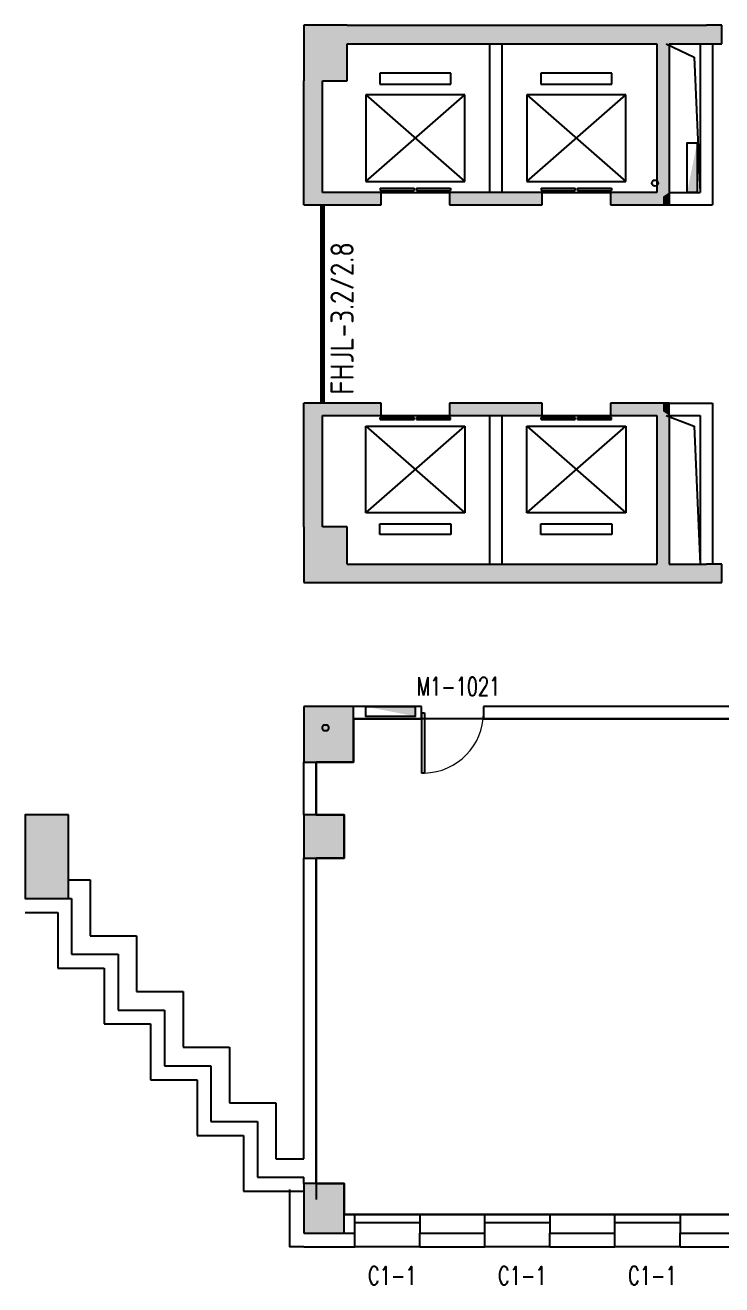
# Model space of a CAD drawing. Extents: x 1456273 to 1532071, y 313528 to 416301.
# Drawn here: x 1509334 to 1520584, y 313528 to 333865 of the extents above; entities that cross this region are included whole.
import ezdxf

# ---------------------------------------------------------------- set-up
doc = ezdxf.new("R2010")
doc.units = 0
doc.header["$LTSCALE"] = 1000
doc.header["$MEASUREMENT"] = 0
for name, color, linetype in [('body', 30, 'Continuous'), ('RM', 4, 'Continuous'), ('消防', 222, 'Continuous')]:
    doc.layers.add(name, color=color, linetype=linetype)
doc.styles.add('-宋体', font='GBENOR.shx', dxfattribs={"bigfont": 'GBCBIG.shx'})
doc.styles.add('_TCH_WINDOW', font='txt.shx', dxfattribs={"height": 3.5, "bigfont": 'hztxt.shx'})

# ---------------------------------------------------------------- blocks, each defined once
blk = doc.blocks.new('cde')
at = {"layer": '消防'}
blk.add_hatch(color=256, dxfattribs=at).paths.add_polyline_path([(-873426.7166632321, -271674.3896962288), (-874226.7166632321, -271674.3896962288), (-873426.7166632321, -271834.3896962288)])
blk.add_lwpolyline([(-874226.7166632321, -271674.3896962288), (-873426.7166632321, -271674.3896962288), (-873426.7166632321, -271834.3896962288), (-874226.7166632321, -271834.3896962288)], close=True, dxfattribs=at)
blk = doc.blocks.new('$WINLIB2D$00000004')
for p, q in [((-0.5, 0.5), (0.5, 0.5)), ((-0.5, 0.2405796575893152), (0.5, 0.2405796575893152)), ((-0.4999999999999999, -0.5), (0.5, -0.5))]:
    blk.add_line(p, q)
blk = doc.blocks.new('$DorLib2D$00000001')
for p, q in [((0.45, 0.9750000000000001), (0.5000000000000002, 0.9750000000000001)), ((0.45, 0), (0.45, 0.9750000000000001)), ((0.5, 0), (0.5, 0.9750000000000001)), ((0.5, 0), (0.45, 0))]:
    blk.add_line(p, q)
at = {"lineweight": 13}
blk.add_arc((0.475, 0), 0.975, 91.4692835813538, 180, dxfattribs=at)
blk = doc.blocks.new('$TCHSYS$LDOR22D')
for p, q in [((-0.5166666666663637, 0.8332552583810156), (-0.01666666666671013, 0.8332552583810156)), ((-0.5166666666663637, 0.8332552583810156), (-0.5166666666663637, 0.6666666666662593)), ((-0.01666666666671013, 0.8332552583810156), (-0.01666666666671013, 0.6666666666662593)), ((0.01666666666660888, 0.8332552583810156), (0.01666666666660888, 0.6666666666662593)), ((0.01666666666660888, 0.8332552583810156), (0.5166666666662572, 0.8332552583810156)), ((0.5166666666662572, 0.8332552583810156), (0.5166666666662572, 0.6666666666662593)), ((-0.5166666666663637, 0.6666666666662593), (-0.01666666666671013, 0.6666666666662593)), ((0.01666666666660888, 0.6666666666662593), (0.5166666666662572, 0.6666666666662593)), ((-0.5000000000000071, 0.4999999999999858), (0.5000000000000373, 0.4999999999999858))]:
    blk.add_line(p, q)

msp = doc.modelspace()

# ---------------------------------------------------------------- hatches: boundary and pattern name
at = {"layer": 'body'}
for points in [[(1513834.255570159, 332964.5067242752), (1514534.255570159, 332964.5067242752), (1514534.255570159, 333864.5067242752), (1513834.255570159, 333864.5067242752)], [(1514534.255570159, 333864.5067242752), (1514534.255570159, 333564.5067242812), (1516934.255570172, 333564.506724281), (1516934.255570172, 333864.506724281)], [(1516934.255570172, 333864.506724281), (1516934.255570172, 333564.506724281), (1519534.255570175, 333564.5067242804), (1519634.255570175, 333664.5067242776), (1519634.255570175, 333864.5067242807)], [(1519634.255570175, 333664.5067242776), (1519734.255570175, 333564.5067242716), (1520334.255570155, 333564.5067242805), (1520334.255570155, 333864.5067242805), (1519634.255570175, 333864.5067242807)], [(1520334.255570155, 333564.5067242805), (1520584.255570173, 333564.5067242754), (1520584.255570173, 333864.5067242814), (1520334.255570155, 333864.5067242805)], [(1519634.255570175, 333664.5067242776), (1519534.255570175, 333564.5067242804), (1519534.255570174, 331164.5067242778), (1519634.255570174, 331097.8400576574), (1519734.255570174, 331164.5067244126), (1519734.255570175, 333564.5067242716)], [(1514134.255570166, 332964.5067242752), (1513834.255570166, 332964.5067242752), (1513834.255570165, 330964.506724282), (1514134.255570166, 331164.5067242816)], [(1513834.255570165, 330964.506724282), (1515084.255570177, 330964.5067242855), (1515084.255570177, 331164.5067242815), (1514134.255570166, 331164.5067242816)], [(1516934.255570172, 331164.5067242831), (1516184.255570158, 331164.5067242821), (1516184.255570158, 330964.506724286), (1516934.255570172, 330964.5067242831)], [(1516934.255570172, 330964.5067242831), (1517684.255570175, 330964.5067242843), (1517684.255570175, 331164.5067242823), (1516934.255570172, 331164.5067242831)], [(1519534.255570174, 331164.5067242778), (1518784.255570175, 331164.5067242801), (1518784.255570175, 330964.5067242839), (1519634.255570173, 330964.5067242819), (1519634.255570174, 331097.8400576574)], [(1519634.255570174, 331097.8400576574), (1519634.255570173, 330964.5067242819), (1519734.255570173, 330964.5067242819), (1519734.255570173, 331164.5067242819)], [(1513834.255570183, 325764.5067243488), (1514134.255570164, 325764.5067243488), (1514134.255570161, 327564.5067242858), (1513834.255570161, 327764.5067242854)], [(1514134.255570161, 327564.5067242858), (1515084.255570173, 327564.5067242891), (1515084.255570173, 327764.5067242854), (1513834.255570161, 327764.5067242854)], [(1516934.255570172, 327764.5067242848), (1516184.255570153, 327764.5067242852), (1516184.255570153, 327564.5067242887), (1516934.255570172, 327564.5067242848)], [(1516934.255570172, 327564.5067242848), (1517684.25557017, 327564.506724286), (1517684.25557017, 327764.5067242892), (1516934.255570172, 327764.5067242848)], [(1519634.255570144, 327764.5067242854), (1518784.255570189, 327764.5067242894), (1518784.255570189, 327564.5067242847), (1519534.255570145, 327564.5067242819), (1519634.255570143, 327631.1733909792)], [(1519634.255570143, 327631.1733909792), (1519534.255570145, 327564.5067242819), (1519534.255570145, 325164.5067243591), (1519634.255570143, 325064.5067243587), (1519734.255570139, 325164.5067243578), (1519734.25557014, 327564.5067243705)], [(1519734.255570174, 327764.5067242854), (1519634.255570144, 327764.5067242854), (1519634.255570143, 327631.1733909792), (1519734.25557014, 327564.5067243705)], [(1513834.255570183, 324864.5067243488), (1514534.255570183, 324864.5067243488), (1514534.255570183, 325764.5067243488), (1513834.255570183, 325764.5067243488)], [(1514534.255570183, 325164.5067243466), (1514534.255570183, 324864.5067243466), (1516934.255570172, 324864.5067243525), (1516934.255570171, 325164.5067243525)], [(1516934.255570171, 325164.5067243525), (1516934.255570172, 324864.5067243525), (1519634.255570144, 324864.5067243592), (1519634.255570143, 325064.5067243587), (1519534.255570145, 325164.5067243591)], [(1519634.255570143, 325064.5067243587), (1519634.255570144, 324864.5067243592), (1520334.255570197, 324864.506724361), (1520334.255570197, 325164.506724361), (1519734.255570139, 325164.5067243578)], [(1520334.255570197, 324864.506724361), (1520584.255570165, 324864.5067243624), (1520584.255570164, 325164.5067243618), (1520334.255570197, 325164.506724361)], [(1513834.25557035, 321964.5223497571), (1514634.255570279, 321964.5223497737), (1514634.255570312, 322864.5028178113), (1513834.255570279, 322864.5028177778)], [(1509334.255570208, 319764.5067240598), (1510034.255570187, 319764.5067240598), (1510034.255570187, 321114.5223499779), (1509334.255570208, 321114.5223499779)], [(1513834.255570167, 320414.5028179865), (1514484.255570282, 320414.5028179999), (1514484.255570282, 321114.5028180181), (1513834.255570167, 321114.5028179876)], [(1513834.255570175, 314364.5067242315), (1514484.255570008, 314364.5067242315), (1514484.255570008, 315164.5028179809), (1513834.255570175, 315164.5028179809)]]:
    msp.add_hatch(color=256, dxfattribs=at).paths.add_polyline_path(points)

# ---------------------------------------------------------------- linework, layer by layer
for p, q in [((1514534.255570159, 333864.5067242752), (1513834.255570159, 333864.5067242752)), ((1513834.255570159, 333864.5067242752), (1513834.255570159, 332964.5067242752)), ((1514534.255570159, 333864.5067242777), (1516934.255570172, 333864.506724281)), ((1516934.255570172, 333864.506724281), (1519634.255570175, 333864.5067242807)), ((1519634.255570175, 333864.5067242807), (1520334.255570155, 333864.5067242805)), ((1520584.255570173, 333864.5067242814), (1520334.255570155, 333864.5067242805)), ((1520584.255570173, 333564.5067242754), (1520584.255570173, 333864.5067242814)), ((1514534.255570159, 333564.5067242832), (1516934.255570172, 333564.506724281)), ((1514534.255570159, 332964.5067242752), (1514534.255570159, 333564.5067242801)), ((1516834.25557017, 333564.5067242808), (1516834.25557017, 331164.5067242818)), ((1516934.255570172, 333564.506724281), (1519534.255570175, 333564.5067242804)), ((1517034.255570175, 333564.5067242808), (1517034.255570175, 331164.5067242818)), ((1519534.255570175, 333564.5067242804), (1519534.255570174, 331164.5067242778)), ((1519684.25557013, 333564.5067243747), (1520139.379048727, 333348.3081026183)), ((1519734.255570175, 333564.5067242716), (1519734.255570174, 331164.5067244126)), ((1519734.255570175, 333564.5067242716), (1520334.255570155, 333564.5067242805)), ((1520234.255570154, 333564.5067242715), (1520234.255570154, 331164.5067242747)), ((1520334.255570155, 333564.5067242805), (1520584.255570173, 333564.5067242754)), ((1520434.255570152, 333564.5067242715), (1520434.255570153, 330964.5067242769)), ((1520139.379048727, 333348.3081026183), (1520234.255570156, 331164.5067242657)), ((1513834.255570165, 330964.506724282), (1513834.255570169, 332964.506724273)), ((1514134.255570166, 331164.5067242816), (1514134.255570164, 332964.506724273)), ((1514134.255570166, 332964.506724273), (1514534.255570159, 332964.5067242752)), ((1515059.25557017, 333089.5067242818), (1515059.25557017, 332914.5067242808)), ((1516209.255570169, 333089.5067242817), (1515059.25557017, 333089.5067242818)), ((1515059.25557017, 332914.5067242808), (1516209.255570169, 332914.5067242807)), ((1516209.255570169, 332914.5067242807), (1516209.255570169, 333089.5067242817)), ((1517659.255570176, 333089.5067242818), (1517659.255570176, 332914.5067242808)), ((1518809.255570175, 333089.5067242817), (1517659.255570176, 333089.5067242818)), ((1517659.255570176, 332914.5067242808), (1518809.255570175, 332914.5067242805)), ((1518809.255570175, 332914.5067242805), (1518809.255570175, 333089.5067242817)), ((1514834.25557017, 332739.5067242831), (1514834.25557017, 331339.506724281)), ((1516434.255570169, 332739.506724283), (1514834.25557017, 332739.5067242831)), ((1514834.25557017, 332739.5067242831), (1516434.255570169, 331339.5067242809)), ((1514834.25557017, 331339.506724281), (1516434.255570169, 332739.506724283)), ((1516434.255570169, 331339.5067242809), (1516434.255570169, 332739.506724283)), ((1517434.255570176, 332739.5067242831), (1517434.255570176, 331339.506724281)), ((1519034.255570175, 332739.5067242829), (1517434.255570176, 332739.5067242831)), ((1517434.255570176, 332739.5067242831), (1519034.255570175, 331339.5067242808)), ((1517434.255570176, 331339.506724281), (1519034.255570175, 332739.5067242829)), ((1519034.255570175, 331339.5067242808), (1519034.255570175, 332739.5067242829)), ((1514834.25557017, 331339.506724281), (1516434.255570169, 331339.5067242809)), ((1517434.255570176, 331339.506724281), (1519034.255570175, 331339.5067242808)), ((1515084.255570177, 331164.5067242815), (1514134.255570166, 331164.5067242816)), ((1515084.255570177, 330964.5067242855), (1515084.255570177, 331164.5067242815)), ((1516934.255570172, 331164.5067242831), (1516184.255570158, 331164.5067242821)), ((1516184.255570158, 331164.5067242821), (1516184.255570158, 330964.506724286)), ((1517684.255570175, 331164.5067242823), (1516934.255570172, 331164.5067242831)), ((1517684.255570175, 330964.5067242843), (1517684.255570175, 331164.5067242823)), ((1519534.255570174, 331164.5067242778), (1518784.255570175, 331164.5067242801)), ((1518784.255570175, 331164.5067242801), (1518784.255570175, 330964.5067242839)), ((1519734.255570177, 331164.5067242819), (1520234.255570154, 331164.5067242747)), ((1519734.255570174, 331164.5067244126), (1519734.255570173, 331164.5067242819)), ((1519734.255570173, 331164.5067242819), (1519734.255570173, 330964.5067242819)), ((1513834.255570165, 330964.506724282), (1515084.255570177, 330964.5067242855)), ((1516184.255570158, 330964.506724286), (1516934.255570172, 330964.5067242831)), ((1516934.255570172, 330964.5067242831), (1517684.255570175, 330964.5067242843)), ((1518784.255570175, 330964.5067242839), (1519634.255570173, 330964.5067242819)), ((1519634.255570173, 330964.5067242819), (1519734.255570173, 330964.5067242819)), ((1519734.25557017, 330964.5067242819), (1520434.255570153, 330964.5067242769)), ((1513834.255570164, 325764.5067243602), (1513834.255570161, 327764.5067242854)), ((1515084.255570173, 327764.5067242854), (1513834.255570161, 327764.5067242854)), ((1515084.255570173, 327564.5067242891), (1515084.255570173, 327764.5067242854)), ((1516934.255570172, 327764.5067242848), (1516184.255570153, 327764.5067242852)), ((1516184.255570153, 327764.5067242852), (1516184.255570153, 327564.5067242887)), ((1517684.25557017, 327764.5067242892), (1516934.255570172, 327764.5067242848)), ((1517684.25557017, 327564.506724286), (1517684.25557017, 327764.5067242892)), ((1519634.255570144, 327764.5067242854), (1518784.255570189, 327764.5067242894)), ((1518784.255570189, 327764.5067242894), (1518784.255570189, 327564.5067242847)), ((1519734.255570174, 327764.5067242854), (1519634.255570144, 327764.5067242854)), ((1519734.255570174, 327564.5067242854), (1519734.255570174, 327764.5067242854)), ((1519734.255570174, 327764.5067242847), (1520434.255570199, 327764.5067242866)), ((1520434.255570199, 327764.5067242866), (1520434.255570196, 325164.5067243614)), ((1514134.25557016, 325764.5067243602), (1514134.255570161, 327564.5067242858)), ((1514134.255570161, 327564.5067242858), (1515084.255570173, 327564.5067242891)), ((1516184.255570153, 327564.5067242887), (1516934.255570172, 327564.5067242848)), ((1516834.255570174, 327564.5067242813), (1516834.255570174, 325164.5067243546)), ((1516934.255570172, 327564.5067242848), (1517684.25557017, 327564.506724286)), ((1517034.255570173, 327564.5067242814), (1517034.255570173, 325164.5067243551)), ((1518784.255570189, 327564.5067242847), (1519534.255570145, 327564.5067242819)), ((1519534.255570145, 327564.5067242819), (1519534.255570145, 325164.5067243591)), ((1519684.255570143, 327564.5067242847), (1520139.379048693, 327388.5811430269)), ((1519734.255570174, 327564.5067242854), (1519734.25557014, 327564.5067243705)), ((1519734.25557014, 327564.5067243705), (1519734.255570139, 325164.5067243578)), ((1519734.255570174, 327564.5067242847), (1520234.255570204, 327564.5067242848)), ((1520234.255570204, 327564.5067242848), (1520234.255570201, 325164.5067243609)), ((1514834.25557017, 325989.5067242845), (1514834.25557017, 327389.5067242866)), ((1514834.25557017, 327389.5067242866), (1516434.255570169, 327389.5067242867)), ((1514834.25557017, 325989.5067242845), (1516434.255570169, 327389.5067242867)), ((1514834.25557017, 327389.5067242866), (1516434.255570169, 325989.5067242846)), ((1516434.255570169, 327389.5067242867), (1516434.255570169, 325989.5067242846)), ((1517434.255570176, 325989.5067242845), (1517434.255570176, 327389.5067242866)), ((1517434.255570176, 327389.5067242866), (1519034.255570175, 327389.5067242868)), ((1517434.255570176, 325989.5067242845), (1519034.255570175, 327389.5067242868)), ((1517434.255570176, 327389.5067242866), (1519034.255570175, 325989.5067242847)), ((1519034.255570175, 327389.5067242868), (1519034.255570175, 325989.5067242847)), ((1520139.379048693, 327388.5811430269), (1520234.255570198, 325164.5067243612)), ((1516434.255570169, 325989.5067242846), (1514834.25557017, 325989.5067242845)), ((1515059.25557017, 325639.5067242857), (1515059.25557017, 325814.5067242868)), ((1515059.25557017, 325814.5067242868), (1516209.255570169, 325814.5067242869)), ((1516209.255570169, 325814.5067242869), (1516209.255570169, 325639.5067242859)), ((1519034.255570175, 325989.5067242847), (1517434.255570176, 325989.5067242845)), ((1517659.255570176, 325639.5067242858), (1517659.255570176, 325814.5067242868)), ((1517659.255570176, 325814.5067242868), (1518809.255570175, 325814.5067242869)), ((1518809.255570175, 325814.5067242869), (1518809.255570175, 325639.5067242859)), ((1513834.255570183, 325764.5067243488), (1513834.255570183, 324864.5067243488)), ((1514534.255570183, 325764.5067243488), (1514134.255570167, 325764.5067243602)), ((1514534.255570193, 325164.5067243469), (1514534.255570183, 325764.5067243488)), ((1516209.255570169, 325639.5067242859), (1515059.25557017, 325639.5067242857)), ((1518809.255570175, 325639.5067242859), (1517659.255570176, 325639.5067242858)), ((1514534.255570193, 325164.5067243489), (1516934.255570171, 325164.5067243525)), ((1516934.255570171, 325164.5067243525), (1519534.255570145, 325164.5067243591)), ((1519734.255570139, 325164.5067243578), (1520334.255570197, 325164.506724361)), ((1520584.255570164, 325164.5067243618), (1520334.255570197, 325164.506724361)), ((1520584.255570165, 324864.5067243624), (1520584.255570164, 325164.5067243618)), ((1513834.255570183, 324864.5067243488), (1514534.255570183, 324864.5067243488)), ((1514534.255570193, 324864.5067243488), (1516934.255570172, 324864.5067243525)), ((1516934.255570172, 324864.5067243525), (1519634.255570144, 324864.5067243592)), ((1519634.255570144, 324864.5067243592), (1520334.255570197, 324864.506724361)), ((1520334.255570197, 324864.506724361), (1520584.255570165, 324864.5067243624)), ((1514634.255570312, 322864.5028178113), (1513834.255570279, 322864.5028177778)), ((1513834.255570279, 322864.5028177778), (1513834.25557035, 321964.5223497571)), ((1515734.255570145, 322864.5067242786), (1514634.255570329, 322864.5067242784)), ((1514634.255570279, 321964.5223497737), (1514634.255570312, 322864.5028178113)), ((1515734.255570144, 322664.5067242777), (1515734.255570145, 322864.5067242786)), ((1521034.122977219, 322864.5067242772), (1516734.255570145, 322864.5067242783)), ((1516734.255570145, 322864.5067242783), (1516734.255570145, 322664.5067242777)), ((1514634.255570321, 322664.5067242763), (1515734.255570144, 322664.5067242777)), ((1516734.255570145, 322664.5067242777), (1521034.122977219, 322664.5067242777)), ((1513834.255570155, 321114.5028180447), (1513834.255570153, 321964.5223497128)), ((1513834.25557035, 321964.5223497571), (1514634.255570279, 321964.5223497737)), ((1514034.255570154, 321114.502818054), (1514034.255570171, 321964.5223497169)), ((1510034.255570187, 321114.5223499779), (1509334.255570208, 321114.5223499779)), ((1509334.255570208, 321114.5223499779), (1509334.255570208, 319764.5067240598)), ((1510034.255570187, 319764.5067240598), (1510034.255570187, 321114.5223499779)), ((1514484.255570282, 321114.5028180181), (1513834.255570167, 321114.5028179876)), ((1513834.255570167, 321114.5028179876), (1513834.255570167, 320414.5028179865)), ((1514484.255570282, 320414.5028179999), (1514484.255570282, 321114.5028180181)), ((1513834.255570163, 315564.5067242838), (1513834.255570159, 320414.5028179378)), ((1513834.255570167, 320414.5028179865), (1514484.255570282, 320414.5028179999)), ((1514034.255570163, 315264.506724281), (1514034.255570164, 320414.5028179419)), ((1510034.255570187, 320064.5067242495), (1510384.255570204, 320064.5067242839)), ((1510384.255570204, 320064.5067242839), (1510384.255570204, 319164.5067242839)), ((1509334.255570208, 319764.5067240598), (1510034.255570187, 319764.5067240598)), ((1510034.255570187, 319764.5067243447), (1510084.255570204, 319764.5067242839)), ((1510084.255570204, 319764.5067242839), (1510084.255570204, 318864.5067242839)), ((1509334.255570176, 319539.506724281), (1509859.255570136, 319539.5067242839)), ((1509859.255570136, 319539.5067242839), (1509859.255570136, 318639.5067242839)), ((1514034.255570164, 319364.506724281), (1514034.255570164, 314904.4111125132)), ((1510384.255570204, 319164.5067242839), (1511134.255570136, 319164.5067242839)), ((1511134.255570136, 319164.5067242839), (1511134.255570136, 318264.5067242839)), ((1510084.255570204, 318864.5067242839), (1510834.255570136, 318864.5067242839)), ((1510834.255570136, 318864.5067242839), (1510834.255570136, 317964.5067242025)), ((1509859.255570136, 318639.5067242839), (1510609.255570204, 318639.5067242839)), ((1510609.255570204, 318639.5067242839), (1510609.255570204, 317739.5067242839)), ((1511134.255570136, 318264.5067242839), (1511884.255570204, 318264.5067242839)), ((1511884.255570204, 318264.5067242839), (1511884.255570204, 317364.5067242839)), ((1510834.255570136, 317964.5067242025), (1511584.255570136, 317964.5067242025)), ((1511584.255570136, 317964.5067242025), (1511584.255570136, 317064.5067242839)), ((1510609.255570204, 317739.5067242839), (1511359.255570204, 317739.5067242839)), ((1511359.255570204, 317739.5067242839), (1511359.255570204, 316839.5067242839)), ((1511884.255570204, 317364.5067242839), (1512634.255570204, 317364.5067242839)), ((1512634.255570204, 317364.5067242839), (1512634.255570204, 316464.5067242839)), ((1511584.255570136, 317064.5067242839), (1512334.255570204, 317064.5067242839)), ((1512334.255570204, 317064.5067242839), (1512334.255570204, 316164.5067242839)), ((1511359.255570204, 316839.5067242839), (1512109.255570136, 316839.5067242839)), ((1512109.255570136, 316839.5067242839), (1512109.255570136, 315939.5067242839)), ((1512634.255570204, 316464.5067242839), (1513384.255570136, 316464.5067242839)), ((1513384.255570136, 316464.5067242839), (1513384.255570136, 315564.5067242839)), ((1512334.255570204, 316164.5067242839), (1513084.255570136, 316164.5067242839)), ((1513084.255570136, 316164.5067242839), (1513084.255570136, 315264.5067242839)), ((1512109.255570136, 315939.5067242839), (1512859.255570204, 315939.5067242839)), ((1512859.255570204, 315939.5067242839), (1512859.255570204, 315039.5067242839)), ((1513384.255570136, 315564.5067242839), (1513834.255570163, 315564.5067242838)), ((1513084.255570136, 315264.5067242839), (1513834.255570114, 315264.5067242839)), ((1513834.255570153, 315164.5028180049), (1513834.255570114, 315264.5067242839)), ((1514034.255570114, 315164.5028180049), (1514034.255570163, 315264.506724281)), ((1512859.255570204, 315039.5067242839), (1513834.255570114, 315039.5067242839)), ((1514484.255570008, 315164.5028179809), (1513834.255570175, 315164.5028179809)), ((1513834.255570175, 315164.5028179809), (1513834.255570175, 314364.5067242315)), ((1514484.255570008, 314364.5067242315), (1514484.255570008, 315164.5028179809)), ((1514659.255570272, 314664.5067242824), (1514484.255569977, 314664.506724249)), ((1514659.255570272, 314364.5067242824), (1514659.255570272, 314664.5067242824)), ((1516759.255570221, 314664.5067242824), (1515709.255570272, 314664.5067242824)), ((1515709.255570272, 314664.5067242824), (1515709.255570272, 314364.5067242824)), ((1516759.255570221, 314364.5067242824), (1516759.255570221, 314664.5067242824)), ((1518859.255570221, 314664.5067242824), (1517809.255570221, 314664.5067242824)), ((1517809.255570221, 314664.5067242824), (1517809.255570221, 314364.5067242824)), ((1518859.255570221, 314364.5067242824), (1518859.255570221, 314664.5067242824)), ((1520959.255570221, 314664.5067242824), (1519909.255570221, 314664.5067242824)), ((1519909.255570221, 314664.5067242824), (1519909.255570221, 314364.5067242824)), ((1513834.255570175, 314364.5067242315), (1514484.255570008, 314364.5067242315)), ((1514484.255569977, 314364.5067241948), (1514659.255570272, 314364.5067242824)), ((1514659.255570272, 314139.506724283), (1514659.255570272, 314364.506724281)), ((1515709.255570272, 314364.5067242824), (1516759.255570221, 314364.5067242824)), ((1515709.255570272, 314139.5067242828), (1515709.255570272, 314364.506724281)), ((1516759.255570221, 314139.5067242827), (1516759.255570221, 314364.506724281)), ((1517809.255570221, 314364.5067242824), (1518859.255570221, 314364.5067242824)), ((1517809.255570221, 314139.5067242825), (1517809.255570221, 314364.506724281)), ((1518859.255570221, 314139.5067242823), (1518859.255570221, 314364.506724281)), ((1519909.255570221, 314364.5067242824), (1520959.255570221, 314364.5067242824)), ((1519909.255570221, 314139.5067242822), (1519909.255570221, 314364.506724281)), ((1513834.255570114, 314139.5067242824), (1514659.255570272, 314139.506724283)), ((1515709.255570272, 314139.5067242828), (1516759.255570221, 314139.5067242827)), ((1517809.255570221, 314139.5067242825), (1518859.255570221, 314139.5067242823)), ((1519909.255570221, 314139.5067242822), (1520959.255570221, 314139.506724282))]:
    msp.add_line(p, q, dxfattribs=at)
for points in [[(1510034.255570187, 321114.5223499779), (1509334.255570199, 321114.522349807), (1509334.255570187, 319764.5067240598), (1510034.255570167, 319764.5223498065)], [(1510034.255570187, 321114.5223499779), (1509334.255570199, 321114.5223499519), (1509334.255570208, 319764.5067242063), (1510034.255570187, 319764.522349953)], [(1510034.255570187, 321114.5223499779), (1509334.255570199, 321114.5223499779), (1509334.255570208, 319764.5067242329), (1510034.255570187, 319764.5223499796)], [(1510034.255570187, 321114.5223499779), (1509334.255570187, 321114.5223499779), (1509334.255570208, 319764.5067242312), (1510034.255570187, 319764.5223499779)]]:
    msp.add_lwpolyline(points, close=True, dxfattribs=at)
msp.add_lwpolyline([(1513834.255570162, 314139.5067242776), (1513609.255570129, 314139.5067242776), (1513609.255570129, 315064.506724283)], dxfattribs=at)
at = {"layer": 'RM'}
msp.add_lwpolyline([(1514034.25504149, 321964.5224372805), (1514034.255041473, 321114.5029056176), (1514484.255041601, 321114.5029056176), (1514484.255041601, 320414.5029055635), (1514034.255041483, 320414.5029055543), (1514034.255041483, 315164.5029055445), (1514484.255041327, 315164.5029055445), (1514484.255041327, 314664.5068118126), (1522184.25504153, 314664.5068118994), (1522184.255041474, 315164.5029054959), (1522434.255041491, 315164.5029054696), (1522434.255041489, 322664.5068118379), (1514634.25504164, 322664.5068118399), (1514634.255041598, 321964.5224373373)], close=True, dxfattribs=at)
at = {"layer": '消防', "const_width": 80}
msp.add_lwpolyline([(1514134.255570166, 330964.5067242796), (1514134.255570163, 327764.5067242854)], dxfattribs=at)
at = {"layer": '消防', "linetype": 'Continuous'}
for centre in [(1519504.255570199, 331314.6826997233), (1514184.25558228, 322520.1790171853)]:
    msp.add_circle(centre, 50, dxfattribs=at)

# ---------------------------------------------------------------- block references
at = {"layer": 'body', "xscale": 1100, "zscale": 1100}
for p, yscale in [((1515634.255570169, 331064.506724283), 200), ((1518234.255570176, 331064.5067242825), 200), ((1515634.255570169, 327664.5067242852), -200)]:
    msp.add_blockref('$TCHSYS$LDOR22D', p, dxfattribs=dict(at, yscale=yscale))
at = {"layer": 'body', "xscale": -1100, "yscale": 200, "zscale": -1100, "rotation": 180}
msp.add_blockref('$TCHSYS$LDOR22D', (1518234.255570175, 327664.5067242851), dxfattribs=at)
at = {"layer": 'body'}
ref = msp.add_blockref('$DorLib2D$00000001', (1516234.255570147, 322764.5067242788), dxfattribs=dict(at, xscale=1000, yscale=1000, zscale=1000, rotation=180))
ref.add_attrib('A', 'M1-1021', (1515656.755570148, 323040.7567193907), dxfattribs={"height": 297.5, "style": '_TCH_WINDOW', "width": 0.7058823529411765})
ref = msp.add_blockref('$WINLIB2D$00000004', (1515184.255570295, 314402.006724281), dxfattribs=dict(at, xscale=-1050, yscale=525, zscale=-1050))
ref.add_attrib('A', 'C1-1', (1514869.255570296, 313528.2567242814), dxfattribs={"height": 297.5, "style": '_TCH_WINDOW', "width": 0.7058823529411765})
ref = msp.add_blockref('$WINLIB2D$00000004', (1517284.255570218, 314402.006724281), dxfattribs=dict(at, xscale=-1050, yscale=525, zscale=-1050))
ref.add_attrib('A', 'C1-1', (1516969.255570218, 313528.2567242814), dxfattribs={"height": 297.5, "style": '_TCH_WINDOW', "width": 0.7058823529411765})
ref = msp.add_blockref('$WINLIB2D$00000004', (1519384.255570218, 314402.006724281), dxfattribs=dict(at, xscale=-1050, yscale=525, zscale=-1050))
ref.add_attrib('A', 'C1-1', (1519069.255570218, 313528.2567242762), dxfattribs={"height": 297.5, "style": '_TCH_WINDOW', "width": 0.7058823529411765})
at = {"layer": '消防', "rotation": 270}
msp.add_blockref('cde', (1791858.645258824, -542262.033966342), dxfattribs=at)
at = {"layer": '消防'}
msp.add_blockref('cde', (2389061.156034289, 594538.896420433), dxfattribs=at)

# ---------------------------------------------------------------- texts
at = {"layer": '消防', "style": '-宋体'}
msp.add_text('FHJL-3.2/2.8', height=375, rotation=90, dxfattribs=at).set_placement((1514638.88785172, 327897.66155275))

doc.saveas('drawing.dxf')
